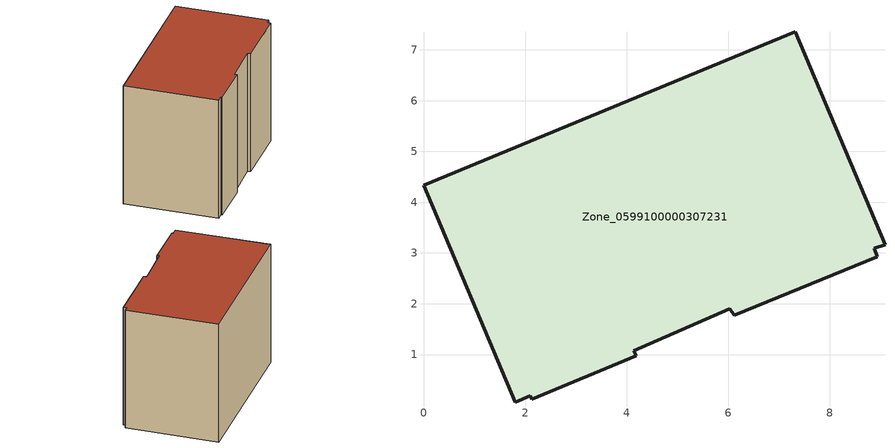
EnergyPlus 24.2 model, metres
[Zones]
Zone_0599100000307231
 floor ground (C_G): 6.12,1.77 6.03,1.9 4.14,1.08 4.19,0.97 2.13,0.12 2.1,0.19 1.8,0.06 0,4.33 7.32,7.36 9.09,3.17 8.87,3.1 8.93,2.93 z0
 wall outside (C_F): 6.03,1.9 6.12,1.77 8.93,2.93 8.87,3.1 9.09,3.17 7.32,7.36 0,4.33 1.8,0.06 2.1,0.19 2.13,0.12 4.19,0.97 4.14,1.08 6.03,1.9 z0:6.26
 roof outside (C_R): 6.12,1.77 8.93,2.93 8.87,3.1 9.09,3.17 7.32,7.36 0,4.33 1.8,0.06 2.1,0.19 2.13,0.12 4.19,0.97 4.14,1.08 6.03,1.9 z6.26
[BUILDING]
Pand.0599100000307231: North Axis=0; Terrain=City; Loads Convergence Tolerance Value=0.04; Temperature Convergence Tolerance Value=0.4; Solar Distribution=FullExterior; Maximum Number of Warmup Days=25; Minimum Number of Warmup Days=1
[Site:Location]
Rotterdam.The.Hague.AP_ZH_NLD Design_Conditions: Latitude=51.96; Longitude=4.45; Time Zone=1; Elevation=-4.5
[SITE:GROUNDTEMPERATURE:BUILDINGSURFACE]
18, 18, 18, 18, 18, 18, 18, 18, 18, 18, 18, 18
[MATERIAL] Thermal Absorptance=0.9; Solar Absorptance=0.7; Visible Absorptance=0.7
Name | Roughness | Thickness | Conductivity | Density | Specific Heat
G.TC.1946 | MediumSmooth | 0.15 | 1 | 540 | 1210
F.TC.1946 | Rough | 0.3 | 0.857143 | 1920 | 840
R.TC.1946 | MediumRough | 0.2 | 0.909091 | 1500 | 1000
[CONSTRUCTION]
C_G: G.TC.1946
C_F: F.TC.1946
C_R: R.TC.1946
[ZONE]
Zone_0599100000307231: Type=1; Multiplier=1; Ceiling Height=Autocalculate; Volume=Autocalculate; Floor Area=autocalculate; Part of Total Floor Area=Yes
[ZONEINFILTRATION:DESIGNFLOWRATE]
Infil_Zone_0599100000307231: Zone or ZoneList or Space or SpaceList=Zone_0599100000307231; Schedule=AlwaysOn; Design Flow Rate Calculation Method=Flow/Area; Flow Rate per Floor Area=0.003; Constant Term Coefficient=1; Temperature Term Coefficient=0; Velocity Term Coefficient=0; Velocity Squared Term Coefficient=0
[HVACTEMPLATE:ZONE:IDEALLOADSAIRSYSTEM]
Zone_0599100000307231: Maximum Heating Supply Air Temperature=50; Minimum Cooling Supply Air Temperature=13; Maximum Heating Supply Air Humidity Ratio=0.0156; Minimum Cooling Supply Air Humidity Ratio=0.0077; Heating Limit=NoLimit; Cooling Limit=NoLimit; Dehumidification Control Type=ConstantSensibleHeatRatio; Cooling Sensible Heat Ratio=0.7; Dehumidification Setpoint=60; Humidification Control Type=None; Humidification Setpoint=30; Outdoor Air Method=None; Outdoor Air Flow Rate per Person=0.00944; Outdoor Air Flow Rate per Zone Floor Area=0; Outdoor Air Flow Rate per Zone=0; Demand Controlled Ventilation Type=None; Outdoor Air Economizer Type=NoEconomizer; Heat Recovery Type=None; Sensible Heat Recovery Effectiveness=0.7; Latent Heat Recovery Effectiveness=0.65
[ZONECONTROL:THERMOSTAT]
ThermostatControl_Zone_0599100000307231: Zone or ZoneList=Zone_0599100000307231; Control Type Schedule=DualSetpointControlType; Control 1=Thermostat_Zone_0599100000307231; Temperature Difference Between Cutout And Setpoint=0
[THERMOSTATSETPOINT:DUALSETPOINT]
Thermostat_Zone_0599100000307231: Heating Setpoint Temperature Schedule=HeatingSetpoint_Zone_0599100000307231; Cooling Setpoint Temperature Schedule=CoolingSetpoint_Zone_0599100000307231
[SCHEDULE:COMPACT]
HeatingSetpoint_Zone_0599100000307231: Through: 12/31, For: AllDays, Until: 24:00, 21
CoolingSetpoint_Zone_0599100000307231: Through: 12/31, For: AllDays, Until: 24:00, 24
DualSetpointControlType: Through: 12/31, For: AllDays, Until: 24:00, 4
AlwaysOn: Through: 12/31, For: AllDays, Until: 24:00, 1
